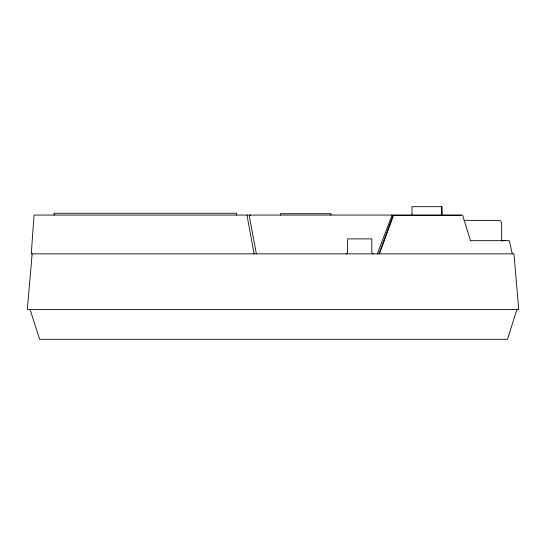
<?xml version="1.0" encoding="UTF-8"?>
<svg xmlns="http://www.w3.org/2000/svg" width="546" height="546" viewBox="0 0 546 546"><rect width="100%" height="100%" fill="white"/><g stroke="black" fill="none" stroke-linecap="round" stroke-linejoin="round"><path stroke-width="0.82" d="M32.166 253.856L27.3 309.527L518.7 309.527L513.977 253.856L31.258 253.856L34.07 215.056L393.14 215.056L378.924 253.856M516.864 309.527L507.507 339.305L39.633 339.305L30.091 309.527M379.49 253.856L393.632 215.056L462.551 215.056L470.522 240.663M377.306 253.856L392.076 215.056M394.328 215.315L460.415 215.315A1.945 1.945 0 0 1 461.022 215.411M464.127 220.304L500.293 220.632L501.685 222.509L501.706 241.202M501.405 240.561L505.692 240.561M470.174 240.663L509.275 240.663L512.298 253.856M256.374 253.856L249.454 216.789A1.502 1.502 0 0 1 250.553 215.056M246.956 215.056L254.122 253.856M441.891 215.315L441.891 206.695L411.964 206.695L412.059 215.315M441.796 206.695L441.796 215.315M330.951 215.056L330.951 213.698L280.548 213.698L280.548 215.056M236.418 215.056L236.418 213.24L54.15 213.24L54.15 215.056M345.891 253.856A1.74 1.74 0 0 0 347.611 252.388L347.611 238.889L371.826 238.889L371.826 252.307A1.665 1.665 0 0 0 373.287 253.856"/></g></svg>
